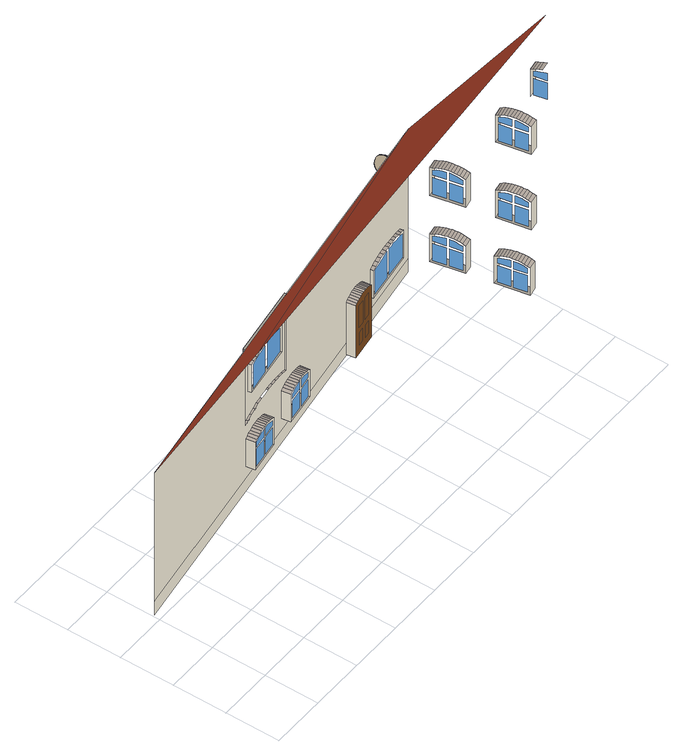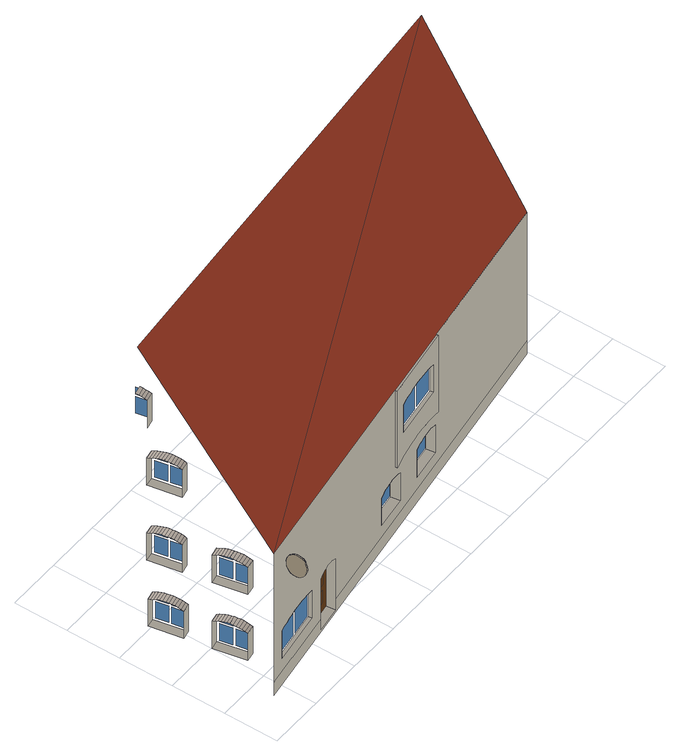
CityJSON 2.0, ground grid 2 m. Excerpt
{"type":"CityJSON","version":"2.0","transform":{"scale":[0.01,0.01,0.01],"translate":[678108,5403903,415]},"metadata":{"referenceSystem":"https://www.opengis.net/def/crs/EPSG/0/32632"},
"CityObjects":{
"building1":{"type":"Building","attributes":{"measuredHeight":13.19},"children":["building1-1"],"geometry":[{"type":"MultiSurface","lod":"3","boundaries":[[[0,1,2,3]],[[4,5,6,7]],[[5,8,9,6]],[[10,0,3,11]],[[8,12,13,9]],[[14,15,16,17,1]],[[12,18,19,13]],[[20,21,22,23,24,25,26,27,28]],[[29,30,31,32]],[[33,10,11,34]],[[35,36,37,38]],[[18,39,40,19]],[[36,41,42,37]],[[39,43,44,40]],[[45,33,34,46]],[[43,47,48,44]],[[41,49,50,42]],[[51,4,7,52]],[[47,53,54,48]],[[49,55,56,50]],[[57,45,46,58]],[[53,59,60,54]],[[61,62,63,64,65,66,67,68,69]],[[70,71,72,73]],[[59,74,75,60]],[[76,77,78,79,80,81,82,83,84]],[[55,85,86,56]],[[74,87,88,75]],[[89,57,58,90]],[[87,91,92,88]],[[85,93,94,86]],[[91,95,96,92]],[[95,51,52,96]],[[93,97,98,94]],[[99,35,38,100]],[[1,17,101,2]],[[102,103,104,105,90,58,46,34,11,3,2,101,106,107,108,109,110,111],[36,35,99,112,113,114,115,116,117,97,93,85,55,49,41]],[[97,117,118,98]],[[119,120,102,111]],[[117,116,121,118]],[[122,119,111,110]],[[116,115,123,121]],[[124,125,126,127,128,129,130,131,132]],[[115,114,133,123]],[[134,122,110,109]],[[114,113,135,133]],[[136,134,109,108]],[[113,112,137,135]],[[112,99,100,137]],[[138,139,140,141]],[[142,136,108,107]],[[139,143,144,140]],[[143,145,146,144]],[[145,147,148,146]],[[149,142,107,106]],[[150,151,152,153,154,155,156,157,158]],[[159,160,161,162]],[[147,163,164,148]],[[17,149,106,101]],[[163,165,166,164]],[[165,167,168,166]],[[169,138,141,170]],[[167,171,172,168]],[[171,173,174,172]],[[175,176,177,178]],[[173,179,180,174]],[[181,182,183,184,185,186,187,188,189]],[[179,190,191,180]],[[190,192,193,191]],[[192,194,195,193]],[[194,169,170,195]],[[16,196,197,198,199,200,201,202,203,204,205,206,207,208,209,210,211,212,14,1,0,10,33,45,57,89,213,214,215,120,119,122,134,136,142,149,17],[5,4,51,95,91,87,74,59,53,47,43,39,18,12,8],[216,217,218,219,220,221,222,223,224,225,226,227,228,229,230],[169,194,192,190,179,173,171,167,165,163,147,145,143,139,138]],[[231,197,196,232,233,212,211,234]],[[15,235,16]],[[210,236,237,234,211]],[[209,238,236,210]],[[208,239,238,209]],[[207,240,239,208]],[[206,241,240,207]],[[242,243,244,245]],[[246,247,248,249]],[[205,250,241,206]],[[204,251,250,205]],[[241,250,251,252,253,254,255,256,257,258,237,236,238,239,240],[247,246,249,248],[259,260,261,262],[263,264,265,266],[243,242,245,244]],[[234,237,258,231]],[[203,252,251,204]],[[202,253,252,203]],[[264,263,266,265]],[[261,260,259,262]],[[201,254,253,202]],[[200,255,254,201]],[[199,256,255,200]],[[198,257,256,199]],[[231,258,257,198,197]],[[217,216,267,268]],[[216,230,269,267]],[[230,229,270,269]],[[229,228,271,270]],[[272,273,274,275,276,277,278,279,280]],[[228,227,281,271]],[[227,226,282,281]],[[226,225,283,282]],[[218,217,268,284]],[[225,224,285,283]],[[224,223,286,285]],[[223,222,287,286]],[[288,289,290,291,292,293,294,295,296]],[[222,221,297,287]],[[298,299,300,301]],[[302,303,304,305,306,307,308,309,310]],[[221,220,311,297]],[[312,313,314,315,316,317,318,319,320]],[[321,322,323,324,325,326,327,328,329]],[[330,331,332,333]],[[334,335,336,337]],[[338,339,340,341,342,343,344,345,346]],[[347,348,349,350]],[[351,352,353,354]],[[355,356,357,358]],[[359,360,361,362,363,364,365,366,367]],[[368,369,370,371,372,373,374,375,376]],[[377,378,379,380]],[[381,382,383,384,385,386,387,388,389]],[[390,391,392,393]],[[394,390,393,395]],[[396,394,395,397]],[[220,219,398,311]],[[399,396,397,400]],[[401,402,403,404]],[[405,406,407,408]],[[409,399,400,410]],[[411,412,413,414]],[[415,401,404,416]],[[417,405,408,418]],[[419,411,414,420]],[[421,415,416,422]],[[423,417,418,424]],[[425,419,420,426]],[[427,421,422,428]],[[429,423,424,430]],[[431,425,426,432]],[[433,427,428,434]],[[435,429,430,436]],[[437,431,432,438]],[[439,433,434,440]],[[441,435,436,442]],[[443,437,438,444]],[[445,439,440,446]],[[447,441,442,448]],[[449,443,444,450]],[[402,451,452,403]],[[406,453,454,407]],[[412,455,456,413]],[[457,445,446,458]],[[459,447,448,460]],[[461,449,450,462]],[[219,218,284,398]],[[463,457,458,464]],[[465,459,460,466]],[[467,461,462,468]],[[469,463,464,470]],[[471,465,466,472]],[[473,467,468,474]],[[475,476,477,478,479,480,481,482,483]],[[484,485,486,487,488,489,490,491,492]],[[493,494,495,496]],[[497,498,499,500]],[[501,469,470,502]],[[503,471,472,504]],[[505,473,474,506]],[[507,501,502,508]],[[509,503,504,510]],[[511,505,506,512]],[[513,507,508,514]],[[515,509,510,516]],[[517,511,512,518]],[[451,513,514,452]],[[453,515,516,454]],[[455,517,518,456]],[[519,520,521,522]],[[523,524,525,526]],[[527,528,529,530,531,532,533,534,535]],[[536,537,538,539,540,541,542,543,544]],[[545,546,547,548]],[[549,550,551,552]],[[553,545,548,554]],[[555,549,552,556]],[[557,553,554,558]],[[559,555,556,560]],[[561,559,560,562]],[[563,557,558,564]],[[565,563,564,566]],[[567,561,562,568]],[[569,567,568,570]],[[571,565,566,572]],[[573,569,570,574]],[[575,571,572,576]],[[546,577,578,547]],[[550,579,580,551]],[[581,575,576,582]],[[583,573,574,584]],[[585,581,582,586]],[[587,583,584,588]],[[589,585,586,590]],[[591,587,588,592]],[[593,589,590,594]],[[595,591,592,596]],[[597,593,594,598]],[[599,595,596,600]],[[601,599,600,602]],[[603,597,598,604]],[[577,603,604,578]],[[579,601,602,580]]],"semantics":{"surfaces":[{"type":"WallSurface","klumMaterialClass":"Plaster","klumMaterialIndex":"I101","materialUncertainty":0.3},{"type":"OuterCeilingSurface"},{"type":"RoofSurface","klumMaterialClass":"Ceramic","klumMaterialIndex":"D201","materialUncertainty":0.3},{"type":"Window","@cityeditor:layer":"Unclassified.LoD3","frameMaterialClass":"Plastic","paneMaterialClass":"Glass","frameMaterialUncertainty":0.3},{"type":"WallSurface"},{"type":"OuterFloorSurface"},{"type":"Door","@cityeditor:layer":"Unclassified.LoD3","materialUncertainty":0.5}],"values":[0,0,1,1,1,2,1,3,3,1,4,1,1,1,1,1,1,5,1,1,1,1,3,3,1,3,1,1,1,1,1,1,0,1,5,5,0,1,1,1,1,1,3,1,1,1,1,1,0,0,1,1,1,1,1,3,3,1,0,1,1,5,1,1,3,1,3,1,1,1,0,0,0,2,0,1,1,1,1,6,6,1,1,6,5,1,1,6,6,1,1,1,1,0,0,1,1,1,3,1,1,1,5,1,1,1,3,1,3,3,1,3,3,3,3,3,3,3,3,3,3,3,3,1,1,1,1,1,4,4,4,4,1,1,1,1,1,1,1,1,1,1,1,1,1,1,1,1,1,1,5,5,5,1,1,1,0,1,1,1,1,1,1,3,3,3,3,1,1,1,1,1,1,1,1,1,4,4,4,3,3,3,3,4,4,1,1,1,1,1,1,1,1,1,1,1,1,5,5,1,1,1,1,1,1,1,1,1,1,1,1,4,4]}}]},
"building1-1":{"type":"BuildingInstallation","attributes":{"@cityeditor:layer":"Unclassified.LoD3","materialClass":"Plastic","materialUncertainty":0.5,"relationToConstruction":"outside"},"parents":["building1"],"geometry":[{"type":"MultiSurface","lod":"3","boundaries":[[[605,606,607,608,609,610,611,612,613,614,615,616,617,618,619,620,621,622,623,624,625,626,627,628,629,630]],[[631,632,607,606]],[[633,631,606,605]],[[632,634,608,607]],[[634,635,609,608]],[[635,636,610,609]],[[637,638,621,620]],[[639,640,624,623]],[[640,641,625,624]],[[641,642,626,625]],[[643,644,619,618]],[[645,646,616,615]],[[644,637,620,619]],[[642,647,627,626]],[[638,648,622,621]],[[647,649,628,627]],[[649,650,629,628]],[[651,645,615,614]],[[652,653,612,611]],[[636,652,611,610]],[[653,654,613,612]],[[654,651,614,613]],[[646,655,617,616]],[[648,639,623,622]],[[655,643,618,617]],[[650,656,630,629]],[[656,633,605,630]],[[631,633,656,650,649,647,642,641,640,639,648,638,637,644,643,655,646,645,651,654,653,652,636,635,634,632]]]}]}
},
"vertices":[
[595,515,346],[595,515,680],[594,523,680],[594,523,346],[600,516,169],[600,516,288],[605,483,288],[605,483,169],[609,517,293],[614,485,293],[616,518,353],[615,526,353],[619,519,297],[624,486,297],[8,426,680],[70,70,1376],[1649,675,680],[864,556,680],[629,520,299],[634,488,299],[656,491,293],[661,492,293],[661,492,261],[614,485,261],[614,485,282],[618,485,283],[627,487,287],[637,488,290],[646,490,292],[614,485,251],[661,492,251],[661,492,179],[614,485,179],[639,522,359],[637,530,359],[629,529,464],[629,529,583],[631,517,583],[631,517,464],[640,522,302],[645,489,302],[645,531,588],[647,519,588],[650,524,303],[655,491,303],[661,525,364],[660,533,364],[660,525,303],[665,492,303],[661,533,591],[663,521,591],[721,534,169],[726,502,169],[670,527,303],[675,494,303],[677,536,594],[679,524,594],[684,529,367],[682,537,367],[680,528,302],[685,496,302],[713,529,588],[718,530,588],[718,530,474],[641,518,474],[641,518,575],[649,519,578],[665,522,581],[681,524,584],[697,526,586],[716,500,179],[670,493,179],[670,493,251],[716,500,251],[691,530,299],[696,497,299],[716,500,261],[670,493,261],[670,493,293],[674,494,293],[684,495,292],[693,497,290],[703,498,287],[712,500,283],[716,500,282],[694,538,596],[696,526,596],[701,531,297],[706,499,297],[706,532,369],[705,540,369],[711,533,293],[716,500,293],[710,541,598],[712,529,598],[721,534,288],[726,502,288],[727,543,598],[729,531,598],[824,558,464],[826,546,464],[863,564,680],[744,546,369],[734,544,369],[728,543,370],[709,541,369],[863,564,346],[841,561,353],[819,557,359],[796,554,364],[774,550,367],[751,547,369],[824,558,583],[808,555,588],[792,553,591],[776,551,594],[760,548,596],[743,546,598],[745,534,598],[752,539,369],[746,538,369],[761,536,596],[775,542,367],[778,539,594],[816,545,474],[732,532,474],[732,532,588],[744,534,588],[760,536,586],[776,539,584],[792,541,581],[808,543,578],[816,545,575],[794,541,591],[797,546,364],[810,544,588],[820,549,359],[826,546,583],[830,551,169],[830,551,288],[835,518,288],[835,518,169],[842,553,353],[840,552,293],[845,520,293],[850,554,297],[855,521,297],[860,555,299],[865,523,299],[864,556,346],[886,526,293],[891,527,293],[891,527,261],[845,520,261],[845,520,282],[849,520,283],[858,522,287],[868,523,290],[877,524,292],[845,520,251],[891,527,251],[891,527,179],[845,520,179],[870,557,302],[875,524,302],[881,558,303],[886,526,303],[891,560,303],[896,527,303],[951,569,169],[956,536,169],[901,562,303],[906,529,303],[911,563,302],[916,530,302],[946,535,179],[901,528,179],[901,528,251],[946,535,251],[921,564,299],[926,532,299],[946,535,261],[901,528,261],[901,528,293],[905,529,293],[915,530,292],[924,532,290],[933,533,287],[943,534,283],[946,535,282],[931,566,297],[936,533,297],[941,568,293],[946,535,293],[951,569,288],[956,536,288],[1649,675,119],[1348,629,119],[1348,629,295],[1340,628,299],[1331,626,303],[1323,625,306],[1314,624,308],[1306,623,310],[1297,621,310],[1288,620,310],[1280,619,308],[1271,617,306],[1263,616,303],[1254,615,299],[1246,614,295],[1246,614,119],[8,426,119],[710,533,369],[729,535,370],[736,537,369],[1403,637,295],[1403,637,175],[1597,667,175],[1597,667,295],[1582,664,299],[1566,662,303],[1549,659,306],[1533,657,308],[1516,654,309],[1500,652,310],[1484,650,309],[1467,647,308],[1451,645,306],[1435,642,303],[1418,640,299],[1348,629,69],[1649,675,61],[8,426,61],[1246,614,69],[1737,219,1380],[1251,579,295],[1251,579,69],[1259,581,299],[1268,582,303],[1276,583,306],[1285,584,308],[1274,583,157],[1295,586,157],[1295,586,105],[1274,583,105],[1297,586,183],[1272,583,183],[1272,583,276],[1297,586,276],[1294,586,310],[1302,587,310],[1311,588,310],[1319,590,308],[1328,591,306],[1336,592,303],[1345,593,299],[1353,595,295],[1353,595,69],[1310,588,276],[1310,588,183],[1334,592,183],[1334,592,276],[1332,592,157],[1311,588,157],[1311,588,105],[1332,592,105],[1404,625,295],[1404,625,175],[1420,628,299],[1436,630,303],[1453,633,306],[1486,638,299],[1492,639,300],[1492,639,185],[1414,627,185],[1414,627,287],[1423,628,290],[1438,630,293],[1454,633,296],[1470,635,298],[1469,635,308],[1485,638,309],[1502,640,310],[1599,655,175],[1518,643,309],[1535,645,308],[1551,648,306],[1589,653,185],[1505,641,185],[1505,641,300],[1518,642,299],[1534,645,298],[1550,647,296],[1565,650,293],[1581,652,290],[1589,653,287],[1567,650,303],[1700,237,1125],[1709,191,1125],[1709,191,1053],[1700,237,1053],[1708,196,1167],[1709,191,1167],[1709,191,1135],[1700,237,1135],[1700,237,1156],[1701,233,1157],[1703,224,1161],[1704,215,1164],[1706,205,1166],[1583,653,299],[1697,254,555],[1688,299,555],[1688,299,587],[1689,295,587],[1691,285,586],[1693,276,584],[1694,267,581],[1696,258,578],[1697,254,576],[1697,254,884],[1688,299,884],[1688,299,915],[1689,295,915],[1691,285,914],[1693,276,912],[1694,267,909],[1696,258,906],[1697,254,904],[1697,254,473],[1688,299,473],[1688,299,545],[1697,254,545],[1697,254,801],[1688,299,801],[1688,299,874],[1697,254,874],[1696,258,268],[1687,303,268],[1687,303,300],[1688,298,300],[1690,289,298],[1692,280,296],[1694,270,294],[1695,261,290],[1696,258,288],[1696,258,186],[1687,303,186],[1687,303,258],[1696,258,258],[1677,354,545],[1686,308,545],[1686,308,473],[1677,354,473],[1677,354,874],[1686,308,874],[1686,308,801],[1677,354,801],[1685,313,587],[1686,308,587],[1686,308,555],[1677,354,555],[1677,354,576],[1678,350,578],[1680,341,581],[1682,332,584],[1684,323,586],[1685,313,915],[1686,308,915],[1686,308,884],[1677,354,884],[1677,354,904],[1678,350,906],[1680,341,909],[1682,332,912],[1684,323,914],[1677,358,258],[1686,312,258],[1686,312,186],[1677,358,186],[1685,317,300],[1686,312,300],[1686,312,268],[1677,358,268],[1677,358,288],[1677,354,290],[1679,345,294],[1681,336,296],[1683,326,298],[1736,224,1173],[1738,213,1175],[1706,207,1175],[1704,217,1173],[1734,233,1170],[1702,227,1170],[1733,243,1167],[1700,237,1167],[1599,655,295],[1731,253,1162],[1698,247,1162],[1731,250,910],[1731,250,791],[1699,244,791],[1699,244,910],[1731,250,582],[1731,250,463],[1699,244,463],[1699,244,582],[1731,253,1043],[1698,247,1043],[1730,254,295],[1730,254,176],[1698,248,176],[1698,248,295],[1729,260,915],[1697,254,915],[1729,260,587],[1697,254,587],[1729,264,299],[1696,257,299],[1727,270,919],[1695,264,919],[1727,270,591],[1695,264,591],[1727,274,303],[1694,267,303],[1726,280,922],[1693,274,922],[1726,280,594],[1693,274,594],[1725,284,306],[1692,277,306],[1723,290,924],[1691,284,924],[1723,290,596],[1691,284,596],[1723,294,308],[1690,287,308],[1722,300,925],[1689,294,925],[1722,300,597],[1689,294,597],[1721,304,309],[1689,297,309],[1720,310,926],[1687,304,926],[1720,310,597],[1687,304,597],[1719,314,310],[1686,308,310],[1708,370,791],[1676,364,791],[1708,370,463],[1676,364,463],[1707,374,176],[1675,368,176],[1718,320,925],[1685,314,925],[1718,320,597],[1685,314,597],[1717,324,309],[1685,318,309],[1716,331,924],[1683,324,924],[1716,331,596],[1683,324,596],[1715,334,308],[1683,328,308],[1714,341,922],[1681,334,922],[1714,341,594],[1681,334,594],[1713,344,306],[1681,338,306],[1655,472,268],[1646,517,268],[1646,517,299],[1647,513,299],[1649,503,298],[1651,494,296],[1652,485,293],[1654,475,290],[1655,472,288],[1655,472,556],[1646,517,556],[1646,517,588],[1647,513,588],[1649,503,586],[1651,494,584],[1652,485,582],[1654,475,578],[1655,472,576],[1655,472,185],[1646,517,185],[1646,517,258],[1655,472,258],[1655,472,473],[1646,517,473],[1646,517,546],[1655,472,546],[1712,351,919],[1679,344,919],[1712,351,591],[1679,344,591],[1711,354,303],[1679,348,303],[1710,361,915],[1677,354,915],[1710,361,587],[1677,354,587],[1709,364,299],[1677,358,299],[1708,370,910],[1676,364,910],[1708,370,582],[1676,364,582],[1707,374,295],[1675,368,295],[1635,572,258],[1644,526,258],[1644,526,185],[1635,572,185],[1635,572,546],[1644,526,546],[1644,526,473],[1635,572,473],[1643,531,299],[1644,526,299],[1644,526,268],[1635,572,268],[1635,572,288],[1636,568,290],[1638,559,293],[1640,550,296],[1641,541,298],[1643,531,588],[1644,526,588],[1644,526,556],[1635,572,556],[1635,572,576],[1636,568,578],[1638,559,582],[1640,550,584],[1641,541,586],[1689,468,583],[1689,468,463],[1657,462,463],[1657,462,583],[1689,468,294],[1689,468,175],[1657,462,175],[1657,462,294],[1687,478,587],[1655,472,587],[1687,478,299],[1655,472,299],[1685,488,591],[1653,482,591],[1685,488,303],[1653,482,303],[1683,498,306],[1651,492,306],[1683,498,594],[1651,492,594],[1681,508,596],[1649,502,596],[1681,508,308],[1649,502,308],[1679,518,309],[1647,512,309],[1679,518,597],[1647,512,597],[1677,528,310],[1645,522,310],[1677,528,598],[1645,522,598],[1666,588,463],[1633,582,463],[1666,588,175],[1633,582,175],[1676,538,597],[1643,532,597],[1676,538,309],[1643,532,309],[1674,549,596],[1641,542,596],[1674,549,308],[1641,542,308],[1672,559,594],[1639,552,594],[1672,559,306],[1639,552,306],[1670,569,591],[1637,562,591],[1670,569,303],[1637,562,303],[1668,579,587],[1635,572,587],[1668,579,299],[1635,572,299],[1666,588,294],[1633,582,294],[1666,588,583],[1633,582,583],
[1568,688,530],[1567,697,527],[1567,700,528],[1566,707,528],[1564,716,532],[1563,724,539],[1562,730,548],[1561,734,559],[1561,736,570],[1561,736,583],[1562,733,594],[1562,728,605],[1564,721,613],[1565,712,618],[1566,703,621],[1567,700,621],[1568,693,620],[1569,684,616],[1570,676,610],[1571,669,600],[1572,665,590],[1572,663,578],[1572,663,565],[1572,667,554],[1571,672,544],[1570,679,535],[1563,696,527],[1563,699,528],[1564,687,530],[1562,706,528],[1560,715,532],[1559,723,539],[1563,699,621],[1564,692,620],[1566,675,610],[1567,669,600],[1568,664,590],[1568,662,578],[1561,711,618],[1562,702,621],[1558,732,594],[1558,727,605],[1568,663,565],[1565,683,616],[1568,666,554],[1567,671,544],[1557,735,583],[1558,729,548],[1557,734,559],[1557,736,570],[1559,720,613],[1566,678,535]
]}
